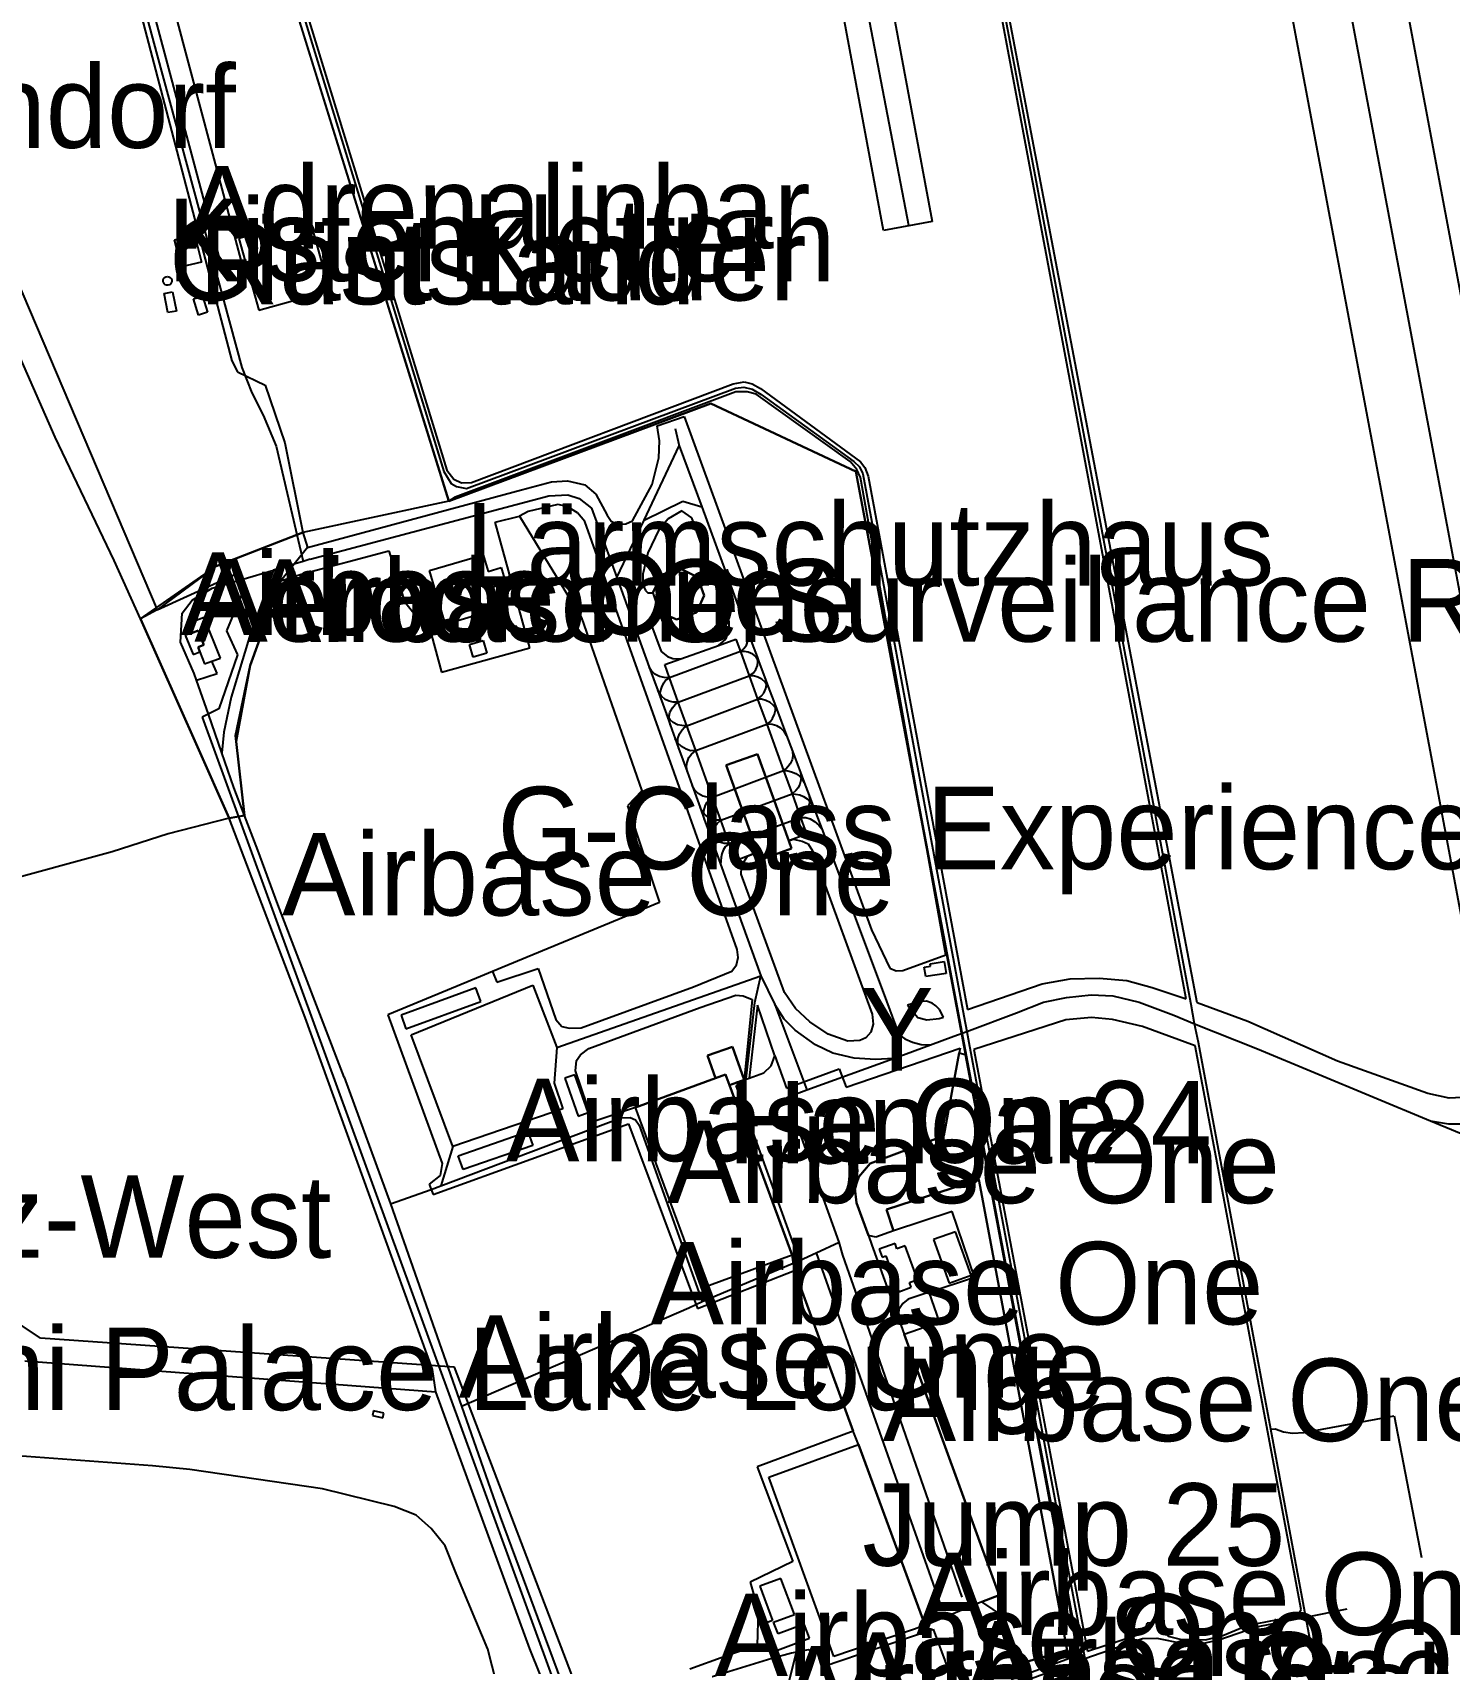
# Model space of a CAD drawing. Extents: x -3657 to 4700, y -7332 to 8131.
# Drawn here: x -630 to 116, y -1244 to -385 of the extents above; entities that cross this region are included whole.
import ezdxf

# ---------------------------------------------------------------- set-up
doc = ezdxf.new("R2010")
doc.units = 0
for name, color, linetype in [('OSM_AEROWAY_AERODROME', 2, 'CONTINUOUS'), ('OSM_AEROWAY_APRON', 2, 'CONTINUOUS'), ('OSM_AEROWAY_HANGAR', 2, 'CONTINUOUS'), ('OSM_AEROWAY_RUNWAY', 2, 'CONTINUOUS'), ('OSM_AEROWAY_TAXIWAY', 2, 'CONTINUOUS'), ('OSM_BUILDING_HANGAR', 9, 'CONTINUOUS'), ('OSM_BUILDING_SERVICE', 9, 'CONTINUOUS'), ('OSM_BUILDING_YES', 9, 'CONTINUOUS'), ('OSM_HIGHWAY_FOOTWAY', 8, 'CONTINUOUS'), ('OSM_HIGHWAY_PATH', 8, 'CONTINUOUS'), ('OSM_HIGHWAY_SERVICE', 8, 'CONTINUOUS'), ('OSM_HIGHWAY_TRACK', 8, 'CONTINUOUS'), ('OSM_LABELS', 8, 'CONTINUOUS'), ('OSM_LANDUSE_COMMERCIAL', 3, 'CONTINUOUS'), ('OSM_LANDUSE_FOREST', 3, 'CONTINUOUS'), ('OSM_LANDUSE_GRASS', 3, 'CONTINUOUS'), ('OSM_LANDUSE_MILITARY', 3, 'CONTINUOUS'), ('OSM_LEISURE_FITNESS_STATION', 3, 'CONTINUOUS'), ('OSM_LEISURE_PITCH', 3, 'CONTINUOUS')]:
    doc.layers.add(name, color=color, linetype=linetype)

msp = doc.modelspace()

# ---------------------------------------------------------------- linework, layer by layer
at = {"layer": 'OSM_AEROWAY_AERODROME'}
for p, q in [((-520.587341, -278.493921), (-410.445793, -632.149385)), ((-410.445793, -632.149385), (-272.476856, -580.777329)), ((-272.476856, -580.777329), (-196.184759, -616.48202)), ((-196.184759, -616.48202), (-145.732922, -883.016259)), ((-145.732922, -883.016259), (-78.382905, -1239.496074)), ((-78.382905, -1239.496074), (-49.30408, -1395.813902))]:
    msp.add_line(p, q, dxfattribs=at)
at = {"layer": 'OSM_AEROWAY_APRON'}
for p, q in [((-288.730357, -667.55385), (-298.446052, -670.923056)), ((-279.462145, -672.212917), (-288.730357, -667.55385)), ((-298.446052, -670.923056), (-303.019482, -680.385744)), ((-276.026384, -681.809039), (-279.462145, -672.212917)), ((-303.019482, -680.385744), (-299.818839, -689.992986)), ((-279.993057, -690.860306), (-276.026384, -681.809039)), ((-299.818839, -689.992986), (-295.541203, -692.050092)), ((-295.541203, -692.050092), (-293.205189, -693.173161)), ((-293.205189, -693.173161), (-290.649226, -694.407424)), ((-290.649226, -694.407424), (-279.993057, -690.860306)), ((-288.275289, -715.167517), (-268.540521, -708.151117)), ((-268.540521, -708.151117), (-259.348154, -704.79303)), ((-259.348154, -704.79303), (-256.966633, -711.342412)), ((-256.966633, -711.342412), (-252.324942, -724.118709)), ((-296.77747, -718.225378), (-288.275289, -715.167517)), ((-294.289767, -725.108344), (-296.77747, -718.225378)), ((-289.625323, -738.029194), (-294.289767, -725.108344)), ((-252.324942, -724.118709), (-247.872864, -736.37239)), ((-285.16566, -750.360711), (-289.625323, -738.029194)), ((-247.872864, -736.37239), (-243.102237, -749.493391)), ((-280.425372, -763.503952), (-285.16566, -750.360711)), ((-243.102237, -749.493391), (-234.19808, -774.011872)), ((-271.619812, -787.955716), (-280.425372, -763.503952)), ((-248.009384, -765.283071), (-264.414574, -771.22088)), ((-264.414574, -771.22088), (-247.865279, -816.899756)), ((-231.482842, -810.928588), (-248.009384, -765.283071)), ((-234.19808, -774.011872), (-229.730832, -786.321151)), ((-267.205656, -800.1538), (-271.619812, -787.955716)), ((-229.730832, -786.321151), (-225.256, -798.630429)), ((-262.799083, -812.318525), (-267.205656, -800.1538)), ((-225.256, -798.630429), (-222.055357, -807.437067)), ((-259.484674, -821.480986), (-262.799083, -812.318525)), ((-229.177166, -810.183582), (-231.482842, -810.928588)), ((-222.055357, -807.437067), (-229.177166, -810.183582)), ((-253.242662, -819.034698), (-259.484674, -821.480986)), ((-247.865279, -816.899756), (-253.242662, -819.034698)), ((-240.773808, -929.417902), (-238.741172, -924.125023)), ((-238.741172, -924.125023), (-232.635681, -941.215683)), ((-201.304271, -940.604111), (-141.296012, -920.055289)), ((-141.773833, -922.635011), (-149.836116, -966.245661)), ((-141.296012, -920.055289), (-141.773833, -922.635011)), ((-252.309773, -935.878327), (-244.634299, -933.076215)), ((-244.634299, -933.076215), (-240.773808, -929.417902)), ((-232.635681, -941.215683), (-204.967566, -931.041348)), ((-204.967566, -931.041348), (-201.304271, -940.604111)), ((-262.738408, -939.592238), (-254.971919, -936.856842)), ((-229.738416, -1029.137512), (-262.738408, -939.592238)), ((-254.971919, -936.856842), (-252.309773, -935.878327)), ((-149.836116, -966.245661), (-188.691311, -980.890033)), ((-188.691311, -980.890033), (-194.592022, -987.806358)), ((-194.592022, -987.806358), (-196.624658, -993.910959)), ((-196.624658, -993.910959), (-195.813121, -1001.639007)), ((-195.813121, -1001.639007), (-189.563525, -1018.840862)), ((-189.563525, -1018.840862), (-187.773592, -1023.766797)), ((-228.373213, -1037.199144), (-229.738416, -1029.137512)), ((-187.773592, -1023.766797), (-177.314619, -1052.532925)), ((-197.549962, -1121.740647), (-228.373213, -1037.199144)), ((-177.314619, -1052.532925), (-173.878858, -1061.995613)), ((-173.878858, -1061.995613), (-170.700969, -1070.735534)), ((-170.700969, -1070.735534), (-120.749707, -1208.161344)), ((-194.758881, -1128.712569), (-197.549962, -1121.740647)), ((-159.612487, -1224.106696), (-194.758881, -1128.712569)), ((-120.749707, -1208.161344), (-129.813138, -1211.586148)), ((-129.813138, -1211.586148), (-159.612487, -1224.106696))]:
    msp.add_line(p, q, dxfattribs=at)
at = {"layer": 'OSM_AEROWAY_HANGAR'}
for p, q in [((-264.414574, -771.22088), (-248.009384, -765.283071)), ((-247.865279, -816.899756), (-264.414574, -771.22088)), ((-248.009384, -765.283071), (-231.482842, -810.928588)), ((-230.019041, -814.964964), (-246.416647, -820.902773)), ((-231.482842, -810.928588), (-230.019041, -814.964964)), ((-246.416647, -820.902773), (-247.865279, -816.899756)), ((-270.072582, -935.878327), (-264.717952, -933.988013)), ((-264.717952, -933.988013), (-262.738408, -939.592238)), ((-312.120836, -951.456736), (-270.072582, -935.878327)), ((-262.738408, -939.592238), (-229.738416, -1029.137512)), ((-277.133715, -1046.572876), (-312.120836, -951.456736)), ((-229.738416, -1029.137512), (-277.133715, -1046.572876))]:
    msp.add_line(p, q, dxfattribs=at)
at = {"layer": 'OSM_AEROWAY_RUNWAY'}
for p, q in [((16.58972, -120.997427), (163.493152, -903.086943)), ((-235.062708, -138.177043), (-168.471137, -486.895452))]:
    msp.add_line(p, q, dxfattribs=at)
at = {"layer": 'OSM_AEROWAY_TAXIWAY'}
for p, q in [((-291.377334, -593.987286), (-289.117164, -602.960717)), ((-307.69151, -642.156928), (-289.117164, -602.960717)), ((-289.117164, -602.960717), (-277.315743, -635.073811)), ((-483.431065, -662.772468), (-357.741371, -629.302795)), ((-357.741371, -629.302795), (-347.881571, -628.846896)), ((-347.881571, -628.846896), (-341.77608, -630.681612)), ((-341.77608, -630.681612), (-335.374794, -635.896654)), ((-307.69151, -642.156928), (-287.190711, -632.238341)), ((-287.190711, -632.238341), (-277.315743, -635.073811)), ((-277.315743, -635.073811), (-252.977206, -701.345988)), ((-335.374794, -635.896654), (-321.995804, -672.324112)), ((-321.995804, -672.324112), (-307.69151, -642.156928)), ((-321.995804, -672.324112), (-304.923182, -719.504119)), ((-252.977206, -701.345988), (-248.168658, -714.144524)), ((-252.635905, -703.681081), (-252.977206, -701.345988)), ((-252.977206, -705.715948), (-252.635905, -703.681081)), ((-256.966633, -711.342412), (-294.289767, -725.108344)), ((-256.966633, -711.342412), (-255.070517, -709.774563)), ((-254.858152, -711.309053), (-256.966633, -711.342412)), ((-255.070517, -709.774563), (-253.69773, -707.950966)), ((-252.924115, -711.609279), (-254.858152, -711.309053)), ((-253.69773, -707.950966), (-252.977206, -705.715948)), ((-250.481918, -712.676751), (-252.924115, -711.609279)), ((-304.923182, -719.504119), (-300.463519, -731.846756)), ((-303.732421, -721.483389), (-304.923182, -719.504119)), ((-248.805752, -713.99997), (-250.481918, -712.676751)), ((-250.079942, -722.55086), (-248.76783, -720.716144)), ((-247.395042, -716.19051), (-248.805752, -713.99997)), ((-248.76783, -720.716144), (-247.903201, -718.625679)), ((-248.168658, -714.144524), (-247.395042, -716.19051)), ((-247.842526, -716.64641), (-248.168658, -714.144524)), ((-247.903201, -718.625679), (-247.842526, -716.64641)), ((-247.395042, -716.19051), (-243.489045, -726.587236)), ((-302.056256, -723.20691), (-303.732421, -721.483389)), ((-299.46237, -724.485652), (-302.056256, -723.20691)), ((-297.118771, -725.041627), (-299.46237, -724.485652)), ((-298.392961, -730.023159), (-297.285629, -727.732544)), ((-297.285629, -727.732544), (-296.155545, -726.309249)), ((-294.289767, -725.108344), (-297.118771, -725.041627)), ((-296.155545, -726.309249), (-294.289767, -725.108344)), ((-289.625323, -738.029194), (-252.324942, -724.118709)), ((-252.324942, -724.118709), (-250.079942, -722.55086)), ((-250.057188, -724.207665), (-252.324942, -724.118709)), ((-247.736343, -724.841476), (-250.057188, -724.207665)), ((-245.703708, -725.808872), (-247.736343, -724.841476)), ((-243.731748, -727.632468), (-245.703708, -725.808872)), ((-242.237609, -729.911964), (-243.731748, -727.632468)), ((-243.489045, -726.587236), (-242.237609, -729.911964)), ((-243.170497, -728.800015), (-243.489045, -726.587236)), ((-243.48146, -730.834882), (-243.170497, -728.800015)), ((-300.463519, -731.846756), (-299.067978, -735.682981)), ((-298.491559, -734.860139), (-300.463519, -731.846756)), ((-299.166576, -732.969825), (-298.392961, -730.023159)), ((-299.067978, -735.682981), (-299.166576, -732.969825)), ((-299.067978, -735.682981), (-295.928011, -744.378424)), ((-296.610612, -736.58366), (-298.491559, -734.860139)), ((-294.471794, -737.45098), (-296.610612, -736.58366)), ((-292.287469, -737.90688), (-294.471794, -737.45098)), ((-289.625323, -738.029194), (-292.287469, -737.90688)), ((-291.21806, -739.285697), (-289.625323, -738.029194)), ((-285.16566, -750.360711), (-247.872864, -736.37239)), ((-247.872864, -736.37239), (-246.007086, -734.904617)), ((-245.908488, -736.483585), (-247.872864, -736.37239)), ((-246.007086, -734.904617), (-244.581207, -733.281171)), ((-243.564889, -737.095157), (-245.908488, -736.483585)), ((-244.581207, -733.281171), (-243.48146, -730.834882)), ((-241.327473, -738.11815), (-243.564889, -737.095157)), ((-242.237609, -729.911964), (-238.452962, -739.975105)), ((-239.704399, -739.485848), (-241.327473, -738.11815)), ((-295.928011, -744.378424), (-293.940882, -749.860334)), ((-293.918128, -747.213895), (-295.928011, -744.378424)), ((-294.486963, -745.434776), (-294.031895, -743.399909)), ((-294.320105, -747.680914), (-294.486963, -745.434776)), ((-294.031895, -743.399909), (-292.757706, -740.96474)), ((-292.757706, -740.96474), (-291.21806, -739.285697)), ((-241.342642, -748.336964), (-239.954686, -746.613442)), ((-239.954686, -746.613442), (-238.991459, -744.367305)), ((-237.755192, -741.84318), (-239.704399, -739.485848)), ((-238.991459, -744.367305), (-238.392287, -742.176765)), ((-238.452962, -739.975105), (-237.755192, -741.84318)), ((-238.392287, -742.176765), (-238.452962, -739.975105)), ((-237.755192, -741.84318), (-232.620512, -755.509037)), ((-293.940882, -749.860334), (-294.320105, -747.680914)), ((-293.940882, -749.860334), (-291.28632, -757.199199)), ((-292.393652, -748.692788), (-293.918128, -747.213895)), ((-290.103144, -749.860334), (-292.393652, -748.692788)), ((-287.865728, -750.316233), (-290.103144, -749.860334)), ((-289.799766, -757.18808), (-289.086827, -754.641716)), ((-289.086827, -754.641716), (-287.607857, -752.462296)), ((-285.16566, -750.360711), (-287.865728, -750.316233)), ((-287.607857, -752.462296), (-286.341252, -751.183554)), ((-286.341252, -751.183554), (-285.16566, -750.360711)), ((-280.425372, -763.503952), (-243.102237, -749.493391)), ((-243.102237, -749.493391), (-241.342642, -748.336964)), ((-241.835632, -749.50451), (-243.102237, -749.493391)), ((-240.159466, -749.815856), (-241.835632, -749.50451)), ((-237.823452, -750.471906), (-240.159466, -749.815856)), ((-235.631543, -751.594975), (-237.823452, -750.471906)), ((-233.970546, -753.418572), (-235.631543, -751.594975)), ((-232.620512, -755.509037), (-233.970546, -753.418572)), ((-291.28632, -757.199199), (-289.511556, -762.125135)), ((-289.996962, -759.423098), (-291.28632, -757.199199)), ((-288.017418, -761.35789), (-289.996962, -759.423098)), ((-289.80735, -760.03467), (-289.799766, -757.18808)), ((-289.511556, -762.125135), (-289.80735, -760.03467)), ((-289.511556, -762.125135), (-285.021555, -774.523369)), ((-285.575221, -762.781185), (-288.017418, -761.35789)), ((-283.133024, -763.54843), (-285.575221, -762.781185)), ((-280.425372, -763.503952), (-283.133024, -763.54843)), ((-282.738632, -765.327549), (-280.425372, -763.503952)), ((-232.620512, -755.509037), (-229.480545, -763.848656)), ((-229.480545, -763.848656), (-225.278753, -775.023746)), ((-229.480545, -763.848656), (-229.374362, -766.495095)), ((-285.332518, -771.888049), (-285.013971, -769.753107)), ((-285.021555, -774.523369), (-285.332518, -771.888049)), ((-285.013971, -769.753107), (-284.050744, -767.162265)), ((-284.050744, -767.162265), (-282.738632, -765.327549)), ((-231.968248, -772.043722), (-232.99215, -773.211269)), ((-230.800241, -770.509232), (-231.968248, -772.043722)), ((-229.685325, -768.37429), (-230.800241, -770.509232)), ((-229.374362, -766.495095), (-229.685325, -768.37429)), ((-285.021555, -774.523369), (-282.351825, -781.906712)), ((-271.619812, -787.955716), (-234.19808, -774.011872)), ((-232.99215, -773.211269), (-234.19808, -774.011872)), ((-234.19808, -774.011872), (-231.968248, -774.123067)), ((-231.968248, -774.123067), (-229.950781, -774.578966)), ((-229.950781, -774.578966), (-227.751288, -775.501884)), ((-227.751288, -775.501884), (-225.915848, -776.825104)), ((-225.718652, -781.139467), (-226.477098, -783.029781)), ((-225.915848, -776.825104), (-224.444462, -778.548625)), ((-225.10431, -779.004525), (-225.718652, -781.139467)), ((-225.278753, -775.023746), (-223.28404, -780.327744)), ((-225.278753, -775.023746), (-224.89953, -777.025255)), ((-224.89953, -777.025255), (-225.10431, -779.004525)), ((-224.444462, -778.548625), (-223.28404, -780.327744)), ((-223.28404, -780.327744), (-220.765999, -787.032798)), ((-282.351825, -781.906712), (-278.150033, -793.515462)), ((-280.9487, -784.397478), (-282.351825, -781.906712)), ((-279.166351, -786.132119), (-280.9487, -784.397478)), ((-276.777246, -787.399741), (-279.166351, -786.132119)), ((-274.236451, -787.911238), (-276.777246, -787.399741)), ((-274.395725, -790.557677), (-273.182211, -789.17886)), ((-271.619812, -787.955716), (-274.236451, -787.911238)), ((-273.182211, -789.17886), (-271.619812, -787.955716)), ((-267.205656, -800.1538), (-229.730832, -786.321151)), ((-227.804379, -784.553151), (-229.730832, -786.321151)), ((-229.730832, -786.321151), (-227.902977, -786.33227)), ((-227.902977, -786.33227), (-225.566963, -786.843767)), ((-226.477098, -783.029781), (-227.804379, -784.553151)), ((-225.566963, -786.843767), (-223.678432, -787.65549)), ((-223.678432, -787.65549), (-221.797485, -788.878634)), ((-221.797485, -788.878634), (-220.174411, -790.657753)), ((-220.765999, -787.032798), (-218.612012, -792.759337)), ((-220.765999, -787.032798), (-220.477789, -789.134382)), ((-220.477789, -789.134382), (-220.629478, -791.213727)), ((-278.150033, -793.515462), (-275.958124, -799.575586)), ((-276.777246, -795.950631), (-278.150033, -793.515462)), ((-275.047989, -797.829826), (-276.777246, -795.950631)), ((-276.284256, -797.51848), (-276.178073, -795.227864)), ((-275.958124, -799.575586), (-276.284256, -797.51848)), ((-276.178073, -795.227864), (-275.366536, -792.225601)), ((-275.366536, -792.225601), (-274.395725, -790.557677)), ((-272.507194, -799.353196), (-275.047989, -797.829826)), ((-223.375053, -796.806832), (-225.256, -798.630429)), ((-222.108448, -795.127789), (-223.375053, -796.806832)), ((-221.190728, -793.34867), (-222.108448, -795.127789)), ((-220.629478, -791.213727), (-221.190728, -793.34867)), ((-220.174411, -790.657753), (-218.612012, -792.759337)), ((-218.612012, -792.759337), (-214.114426, -804.735031)), ((-275.958124, -799.575586), (-273.735877, -805.724665)), ((-273.735877, -805.724665), (-271.85493, -810.928588)), ((-272.317582, -808.148715), (-273.735877, -805.724665)), ((-269.860217, -800.064844), (-272.507194, -799.353196)), ((-271.945944, -809.116111), (-271.536383, -806.369596)), ((-271.536383, -806.369596), (-270.466974, -803.578603)), ((-270.466974, -803.578603), (-269.215538, -801.944038)), ((-267.205656, -800.1538), (-269.860217, -800.064844)), ((-269.215538, -801.944038), (-267.205656, -800.1538)), ((-262.799083, -812.318525), (-225.256, -798.630429)), ((-225.256, -798.630429), (-222.411827, -798.697146)), ((-222.411827, -798.697146), (-220.181995, -799.453272)), ((-220.181995, -799.453272), (-217.936994, -800.732013)), ((-217.936994, -800.732013), (-215.646487, -802.76688)), ((-215.646487, -802.76688), (-214.114426, -804.735031)), ((-214.114426, -804.735031), (-181.819789, -890.644231)), ((-270.118089, -810.294777), (-272.317582, -808.148715)), ((-271.85493, -810.928588), (-271.945944, -809.116111)), ((-271.85493, -810.928588), (-267.364929, -823.326822)), ((-267.926179, -811.718072), (-270.118089, -810.294777)), ((-265.537074, -812.329644), (-267.926179, -811.718072)), ((-264.892395, -814.097643), (-266.045233, -815.887882)), ((-262.799083, -812.318525), (-265.537074, -812.329644)), ((-262.799083, -812.318525), (-264.892395, -814.097643)), ((-267.319422, -821.681137), (-267.364929, -823.326822)), ((-267.364929, -823.326822), (-246.105684, -882.10446)), ((-267.114642, -819.546195), (-267.319422, -821.681137)), ((-266.758172, -817.767076), (-267.114642, -819.546195)), ((-266.045233, -815.887882), (-266.758172, -817.767076)), ((-353.607839, -919.799541), (-246.105684, -882.10446)), ((-246.105684, -882.10446), (-238.741172, -897.082417)), ((-430.317082, -913.105606), (-366.213214, -886.885842)), ((-366.213214, -886.885842), (-353.607839, -919.799541)), ((-181.819789, -890.644231), (-173.446544, -912.916575)), ((-85.186167, -893.379626), (-72.292583, -892.023048)), ((-72.292583, -892.023048), (-60.786955, -892.612381)), ((-60.786955, -892.612381), (-46.914975, -895.881512)), ((-238.741172, -897.082417), (-222.025019, -942.049645)), ((-233.811272, -904.799345), (-238.741172, -897.082417)), ((-111.489079, -901.574692), (-97.313721, -895.848153)), ((-97.313721, -895.848153), (-85.186167, -893.379626)), ((-46.914975, -895.881512), (-28.704683, -902.797836)), ((-228.115342, -910.692676), (-233.811272, -904.799345)), ((-137.723731, -911.304248), (-111.489079, -901.574692)), ((-28.704683, -902.797836), (-17.813397, -907.278992)), ((-17.813397, -907.278992), (15.406544, -920.455591)), ((-408.360066, -971.905483), (-430.317082, -913.105606)), ((-217.43642, -918.320648), (-228.115342, -910.692676)), ((-208.281975, -922.801804), (-217.43642, -918.320648)), ((-173.446544, -912.916575), (-170.283824, -915.273907)), ((-170.283824, -915.273907), (-166.31715, -917.008548)), ((-169.601222, -923.135388), (-156.920003, -918.431843)), ((-166.31715, -917.008548), (-161.736136, -918.220573)), ((-161.736136, -918.220573), (-156.920003, -918.431843)), ((-156.920003, -918.431843), (-144.580084, -913.850612)), ((-144.580084, -913.850612), (-137.723731, -911.304248)), ((-353.607839, -919.799541), (-354.950289, -938.591483)), ((-222.025019, -942.049645), (-176.343808, -925.659513)), ((-197.034219, -925.448243), (-208.281975, -922.801804)), ((-185.733372, -926.059815), (-197.034219, -925.448243)), ((-176.343808, -925.659513), (-185.733372, -926.059815)), ((-176.343808, -925.659513), (-169.601222, -923.135388)), ((15.406544, -920.455591), (106.382158, -958.317463)), ((-354.950289, -938.591483), (-350.452703, -952.068308)), ((-232.271626, -945.919229), (-222.025019, -942.049645)), ((-350.452703, -952.068308), (-408.360066, -971.905483)), ((-204.982734, -1022.210068), (-232.271626, -945.919229)), ((106.382158, -958.317463), (115.839981, -959.92979)), ((106.382158, -958.317463), (150.364449, -976.520073)), ((115.839981, -959.92979), (125.138531, -960.040985)), ((-202.93493, -1029.126393), (-204.982734, -1022.210068)), ((-192.87035, -1057.981476), (-202.93493, -1029.126393)), ((-140.112836, -1209.206576), (-192.87035, -1057.981476))]:
    msp.add_line(p, q, dxfattribs=at)
at = {"layer": 'OSM_BUILDING_HANGAR'}
for p, q in [((-420.631725, -668.721396), (-392.455451, -660.348418)), ((-392.455451, -660.348418), (-389.823642, -669.188415)), ((-417.999916, -677.561393), (-420.631725, -668.721396)), ((-389.823642, -669.188415), (-382.906614, -667.131309)), ((-382.906614, -667.131309), (-380.441664, -675.42645)), ((-425.425104, -679.763052), (-417.999916, -677.561393)), ((-380.441664, -675.42645), (-387.358693, -677.483556)), ((-387.358693, -677.483556), (-384.021529, -688.714244)), ((-422.95257, -688.058194), (-425.425104, -679.763052)), ((-415.534966, -685.856534), (-422.95257, -688.058194)), ((-412.197803, -697.087222), (-415.534966, -685.856534)), ((-384.021529, -688.714244), (-412.197803, -697.087222))]:
    msp.add_line(p, q, dxfattribs=at)
at = {"layer": 'OSM_BUILDING_SERVICE'}
for p, q in [((-539.290623, -693.351073), (-548.300963, -696.831474)), ((-530.674674, -714.744976), (-539.290623, -693.351073)), ((-546.37451, -701.790767), (-549.218683, -702.724805)), ((-549.218683, -702.724805), (-545.092736, -712.821304)), ((-548.300963, -696.831474), (-546.37451, -701.790767)), ((-542.483681, -700.278516), (-546.37451, -701.790767)), ((-546.37451, -701.790767), (-542.483681, -700.278516)), ((-539.54091, -707.850891), (-542.483681, -700.278516)), ((-542.483681, -700.278516), (-539.54091, -707.850891)), ((-545.092736, -712.821304), (-541.573545, -711.420248)), ((-542.514019, -708.996199), (-539.54091, -707.850891)), ((-539.54091, -707.850891), (-542.514019, -708.996199)), ((-541.573545, -711.420248), (-542.514019, -708.996199)), ((-542.514019, -708.996199), (-541.573545, -711.420248)), ((-541.573545, -711.420248), (-539.063089, -717.869554)), ((-539.063089, -717.869554), (-535.202598, -716.42402)), ((-535.202598, -716.42402), (-530.674674, -714.744976)), ((-156.988263, -875.721872), (-149.63892, -874.543205)), ((-149.63892, -874.543205), (-148.645355, -880.747882)), ((-160.143399, -877.534349), (-156.783482, -877.000613)), ((-159.362199, -882.449165), (-160.143399, -877.534349)), ((-148.645355, -880.747882), (-159.362199, -882.449165)), ((-156.783482, -877.000613), (-156.988263, -875.721872)), ((-143.669949, -1016.761517), (-155.289344, -1020.942446)), ((-155.289344, -1020.942446), (-147.060203, -1043.804123)), ((-135.440808, -1039.623194), (-143.669949, -1016.761517)), ((-175.486764, -1023.021791), (-183.791749, -1026.024054)), ((-183.791749, -1026.024054), (-182.282442, -1030.204983)), ((-182.282442, -1030.204983), (-180.355988, -1029.515575)), ((-180.355988, -1029.515575), (-173.552727, -1048.374234)), ((-174.508369, -1025.734947), (-175.486764, -1023.021791)), ((-170.170057, -1024.167099), (-174.508369, -1025.734947)), ((-163.730849, -1042.002765), (-170.170057, -1024.167099)), ((-173.552727, -1048.374234), (-166.999752, -1046.005782)), ((-167.902303, -1043.503897), (-163.730849, -1042.002765)), ((-166.999752, -1046.005782), (-167.902303, -1043.503897)), ((-147.060203, -1043.804123), (-135.440808, -1039.623194))]:
    msp.add_line(p, q, dxfattribs=at)
at = {"layer": 'OSM_BUILDING_YES'}
for p, q in [((-554.929782, -494.534544), (-544.357043, -491.687954)), ((-551.266487, -508.778614), (-554.929782, -494.534544)), ((-544.357043, -491.687954), (-540.693748, -506.332325)), ((-540.693748, -506.332325), (-551.266487, -508.778614)), ((-544.994138, -525.691362), (-540.132498, -524.179111)), ((-542.331992, -534.231132), (-544.994138, -525.691362)), ((-540.132498, -524.179111), (-537.470352, -532.718881)), ((-537.470352, -532.718881), (-542.331992, -534.231132)), ((-399.607598, -707.628501), (-392.417528, -705.482439)), ((-397.6053, -714.366914), (-399.607598, -707.628501)), ((-390.407646, -712.231971), (-397.6053, -714.366914)), ((-392.417528, -705.482439), (-390.407646, -712.231971)), ((-396.224928, -888.453691), (-435.626205, -902.70888)), ((-393.631042, -895.648003), (-396.224928, -888.453691)), ((-433.024734, -909.892073), (-393.631042, -895.648003)), ((-435.626205, -902.70888), (-433.024734, -909.892073)), ((-274.244036, -924.069426), (-261.115333, -919.443717)), ((-270.072582, -935.878327), (-274.244036, -924.069426)), ((-261.115333, -919.443717), (-254.971919, -936.856842)), ((-344.059003, -934.177045), (-349.337788, -936.011761)), ((-337.164727, -954.047578), (-344.059003, -934.177045)), ((-264.717952, -933.988013), (-270.072582, -935.878327)), ((-262.738408, -939.592238), (-264.717952, -933.988013)), ((-349.337788, -936.011761), (-342.443512, -955.882294)), ((-254.971919, -936.856842), (-262.738408, -939.592238)), ((-342.443512, -955.882294), (-337.164727, -954.047578)), ((-405.515893, -976.731343), (-368.867776, -963.977285)), ((-368.867776, -963.977285), (-366.311812, -971.31615)), ((-402.967514, -984.070208), (-405.515893, -976.731343)), ((-366.311812, -971.31615), (-402.967514, -984.070208)), ((-450.112526, -1111.010336), (-450.688945, -1113.601178)), ((-450.688945, -1113.601178), (-445.212964, -1114.813203)), ((-444.636545, -1112.222361), (-450.112526, -1111.010336)), ((-445.212964, -1114.813203), (-444.636545, -1112.222361)), ((-242.047997, -1145.925543), (-194.758881, -1128.712569)), ((-194.758881, -1128.712569), (-159.612487, -1224.106696)), ((-207.705556, -1240.341156), (-242.047997, -1145.925543)), ((-235.570867, -1199.299108), (-246.704856, -1203.446679)), ((-228.502149, -1218.246724), (-235.570867, -1199.299108)), ((-246.704856, -1203.446679), (-239.96227, -1221.493616)), ((-239.454111, -1222.327578), (-228.502149, -1218.246724)), ((-239.96227, -1221.493616), (-244.164062, -1223.061464)), ((-244.164062, -1223.061464), (-238.763925, -1237.539044)), ((-237.140851, -1228.532254), (-239.454111, -1222.327578)), ((-223.375053, -1223.383929), (-237.140851, -1228.532254)), ((-220.621894, -1230.767272), (-223.375053, -1223.383929)), ((-159.612487, -1224.106696), (-207.705556, -1240.341156)), ((-238.763925, -1237.539044), (-220.621894, -1230.767272))]:
    msp.add_line(p, q, dxfattribs=at)
at = {"layer": 'OSM_HIGHWAY_FOOTWAY'}
for p, q in [((-249.275989, -896.070543), (-246.105684, -882.10446)), ((-254.084537, -937.746402), (-249.275989, -896.070543)), ((-259.241971, -939.792388), (-254.084537, -937.746402)), ((-225.794496, -1031.850668), (-259.241971, -939.792388)), ((-408.360066, -971.905483), (-414.738598, -992.632218)), ((-231.255309, -1253.40656), (-227.36448, -1238.139496))]:
    msp.add_line(p, q, dxfattribs=at)
at = {"layer": 'OSM_HIGHWAY_PATH'}
for p, q in [((-566.579515, -1140.065571), (-642.378621, -1134.427988)), ((-546.859915, -1142.033721), (-566.579515, -1140.065571)), ((-476.976688, -1152.185818), (-546.859915, -1142.033721)), ((-439.221239, -1161.481714), (-476.976688, -1152.185818)), ((-427.670105, -1165.985108), (-439.221239, -1161.481714)), ((-419.77468, -1173.034867), (-427.670105, -1165.985108)), ((-412.455675, -1182.052775), (-419.77468, -1173.034867)), ((-406.532211, -1196.708266), (-412.455675, -1182.052775)), ((-389.907072, -1236.449333), (-406.532211, -1196.708266)), ((-374.692642, -1297.039449), (-389.907072, -1236.449333))]:
    msp.add_line(p, q, dxfattribs=at)
at = {"layer": 'OSM_HIGHWAY_SERVICE'}
for p, q in [((-19.648837, -897.138015), (-145.391622, -228.567399)), ((-590.227865, -301.666943), (-563.985629, -397.483612)), ((-506.449905, -312.953228), (-413.077601, -616.493139)), ((-563.985629, -397.483612), (-519.533101, -561.874191)), ((-617.804967, -598.401725), (-677.646367, -462.365851)), ((-519.533101, -561.874191), (-514.246731, -575.095268)), ((-514.246731, -575.095268), (-508.179162, -586.89305)), ((-401.078983, -625.444331), (-259.54535, -572.64898)), ((-259.54535, -572.64898), (-255.214622, -572.148602)), ((-255.214622, -572.148602), (-250.73979, -573.160476)), ((-250.73979, -573.160476), (-246.060177, -576.007066)), ((-246.060177, -576.007066), (-197.238999, -611.21138)), ((-508.179162, -586.89305), (-501.428991, -603.272062)), ((-586.610077, -663.317323), (-617.804967, -598.401725)), ((-501.428991, -603.272062), (-487.117113, -663.984492)), ((-413.077601, -616.493139), (-409.209526, -622.809011)), ((-197.238999, -611.21138), (-194.190046, -614.05797)), ((-194.190046, -614.05797), (-192.415282, -617.816359)), ((-192.415282, -617.816359), (-139.28613, -903.075824)), ((-409.209526, -622.809011), (-406.365353, -624.432457)), ((-406.365353, -624.432457), (-401.078983, -625.444331)), ((-572.867033, -694.118318), (-586.610077, -663.317323)), ((-519.434503, -673.347105), (-502.756272, -668.565723)), ((-502.756272, -668.565723), (-514.959671, -701.835245)), ((-487.117113, -663.984492), (-502.756272, -668.565723)), ((-483.431065, -662.772468), (-487.117113, -663.984492)), ((-545.585726, -684.266447), (-535.119169, -677.928336)), ((-535.119169, -677.928336), (-519.434503, -673.347105)), ((-550.887264, -691.149413), (-545.585726, -684.266447)), ((-542.779475, -761.558041), (-572.867033, -694.118318)), ((-551.683632, -706.438715), (-550.887264, -691.149413)), ((-514.959671, -701.835245), (-525.031835, -735.304918)), ((-544.592161, -722.873326), (-551.683632, -706.438715)), ((-532.510114, -722.839967), (-535.202598, -716.42402)), ((-543.325556, -726.464922), (-544.592161, -722.873326)), ((-543.325556, -726.464922), (-532.510114, -722.839967)), ((-537.030453, -744.25611), (-543.325556, -726.464922)), ((-525.031835, -735.304918), (-528.998509, -753.718798)), ((-529.976904, -764.727096), (-537.030453, -744.25611)), ((-528.998509, -753.718798), (-529.976904, -764.727096)), ((-526.078491, -798.986253), (-542.779475, -761.558041)), ((-523.69697, -782.940825), (-529.976904, -764.727096)), ((-518.061715, -797.696392), (-523.69697, -782.940825)), ((-511.106764, -815.910121), (-518.061715, -797.696392)), ((-486.146302, -904.065459), (-526.078491, -798.986253)), ((-500.534025, -844.464978), (-511.106764, -815.910121)), ((-465.508982, -935.444667), (-500.534025, -844.464978)), ((-17.813397, -907.278992), (-19.648837, -897.138015)), ((-419.069325, -1089.22725), (-486.146302, -904.065459)), ((-139.28613, -903.075824), (-137.723731, -911.304248)), ((-15.780761, -917.208699), (-17.813397, -907.278992)), ((-137.723731, -911.304248), (-136.290268, -918.998937)), ((22.300819, -1120.79549), (-15.780761, -917.208699)), ((-136.290268, -918.998937), (-75.546317, -1241.475344)), ((-465.508982, -935.444667), (-441.140108, -1002.028189)), ((-414.738598, -992.632218), (-319.864571, -956.782973)), ((-319.864571, -956.782973), (-315.025684, -956.571703)), ((-315.025684, -956.571703), (-312.173927, -957.894922)), ((-312.173927, -957.894922), (-310.247474, -960.641437)), ((-310.247474, -960.641437), (-277.027533, -1053.489201)), ((-441.140108, -1002.028189), (-419.736758, -994.522531)), ((-419.736758, -994.522531), (-414.738598, -992.632218)), ((-441.140108, -1002.028189), (-403.748714, -1108.541809)), ((-225.794496, -1031.850668), (-217.072366, -1027.803173)), ((-217.072366, -1027.803173), (-204.982734, -1022.210068)), ((-217.072366, -1027.803173), (-151.368177, -1213.687732)), ((-277.027533, -1053.489201), (-225.794496, -1031.850668)), ((-284.027991, -1056.80281), (-277.027533, -1053.489201)), ((-403.748714, -1108.541809), (-284.027991, -1056.80281)), ((-633.762673, -1084.657139), (-417.377991, -1101.136227)), ((-417.377991, -1101.136227), (-419.069325, -1089.22725)), ((-367.760444, -1236.282541), (-417.377991, -1101.136227)), ((-403.748714, -1108.541809), (-383.361681, -1166.874668)), ((39.96503, -1122.396697), (87.261731, -1113.656776)), ((87.261731, -1113.656776), (101.702545, -1188.324169)), ((22.300819, -1120.79549), (24.606496, -1120.473025)), ((40.806905, -1219.758975), (22.300819, -1120.79549)), ((24.606496, -1120.473025), (29.020652, -1122.096471)), ((29.020652, -1122.096471), (33.76094, -1122.808118)), ((33.76094, -1122.808118), (39.96503, -1122.396697)), ((-383.361681, -1166.874668), (-344.165185, -1272.609923)), ((-151.368177, -1213.687732), (-159.612487, -1224.106696)), ((40.806905, -1219.758975), (62.475711, -1215.322297)), ((-213.393902, -1245.645154), (-155.48654, -1226.019249)), ((-155.48654, -1226.019249), (-146.415524, -1250.003995)), ((-4.957735, -1231.645712), (14.739111, -1224.773866)), ((14.739111, -1224.773866), (40.806905, -1219.758975)), ((66.867114, -1357.607325), (40.806905, -1219.758975)), ((-75.546317, -1241.475344), (-45.231225, -1230.989662)), ((-45.231225, -1230.989662), (-37.586088, -1230.733914)), ((-37.586088, -1230.733914), (-23.736861, -1233.480429)), ((-23.736861, -1233.480429), (-13.786048, -1233.602743)), ((-13.786048, -1233.602743), (-4.957735, -1231.645712)), ((-323.391345, -1346.454474), (-367.760444, -1236.282541)), ((-240.364247, -1241.530941), (-272.378258, -1251.238258)), ((-229.988704, -1238.684351), (-240.364247, -1241.530941)), ((-227.36448, -1238.139496), (-229.988704, -1238.684351)), ((-221.24382, -1236.849635), (-227.36448, -1238.139496)), ((-216.02571, -1238.628754), (-221.24382, -1236.849635)), ((-213.393902, -1245.645154), (-216.02571, -1238.628754)), ((-140.575489, -1265.437851), (-81.075389, -1243.487972)), ((-75.546317, -1241.475344), (-45.026444, -1398.515939))]:
    msp.add_line(p, q, dxfattribs=at)
at = {"layer": 'OSM_HIGHWAY_TRACK'}
for p, q in [((-526.078491, -798.986253), (-558.297283, -807.348111)), ((-558.297283, -807.348111), (-587.687071, -816.8108)), ((-587.687071, -816.8108), (-652.177746, -834.412956))]:
    msp.add_line(p, q, dxfattribs=at)
at = {"layer": 'OSM_LANDUSE_COMMERCIAL'}
for p, q in [((-410.445793, -632.149385), (-601.081229, -18.609138)), ((-756.94191, -236.551194), (-564.091811, -689.425892)), ((-272.476856, -580.777329), (-410.445793, -632.149385)), ((-196.184759, -616.48202), (-272.476856, -580.777329)), ((-49.30408, -1395.813902), (-196.184759, -616.48202)), ((-564.091811, -689.425892), (-520.557003, -669.488641)), ((-520.557003, -669.488641), (-518.114806, -677.62811)), ((-518.114806, -677.62811), (-527.474032, -700.41195)), ((-527.474032, -700.41195), (-521.778101, -713.021455)), ((-521.778101, -713.021455), (-531.539303, -741.509595)), ((-531.539303, -741.509595), (-540.291771, -745.835078)), ((-540.291771, -745.835078), (-292.143365, -1426.592658))]:
    msp.add_line(p, q, dxfattribs=at)
at = {"layer": 'OSM_LANDUSE_FOREST'}
for p, q in [((-594.17937, -293.672028), (-524.690534, -558.249237)), ((-524.690534, -558.249237), (-521.778101, -564.053612)), ((-521.778101, -564.053612), (-507.124922, -571.170087)), ((-507.124922, -571.170087), (-496.825223, -601.492944)), ((-496.825223, -601.492944), (-487.306724, -648.617354)), ((-386.107256, -643.257758), (-373.213672, -639.999747)), ((-367.836289, -709.363142), (-386.107256, -643.257758)), ((-373.213672, -639.999747), (-340.676333, -693.595701)), ((-487.306724, -648.617354), (-532.889337, -666.386303)), ((-488.163769, -670.522754), (-442.050243, -658.380268)), ((-442.050243, -658.380268), (-433.859025, -684.944736)), ((-532.889337, -666.386303), (-564.091811, -689.425892)), ((-515.035515, -718.647918), (-498.986795, -674.147709)), ((-498.986795, -674.147709), (-488.163769, -670.522754)), ((-433.859025, -684.944736), (-419.524393, -702.646968)), ((-564.091811, -689.425892), (-572.867033, -694.118318)), ((-572.867033, -694.118318), (-542.779475, -761.558041)), ((-340.676333, -693.595701), (-308.806426, -784.697705)), ((-419.524393, -702.646968), (-414.351791, -722.12832)), ((-414.351791, -722.12832), (-367.836289, -709.363142)), ((-522.726159, -755.597992), (-515.035515, -718.647918)), ((-542.779475, -761.558041), (-526.078491, -798.986253)), ((-522.384858, -758.71145), (-522.726159, -755.597992)), ((-518.061715, -797.696392), (-522.384858, -758.71145)), ((-308.806426, -784.697705), (-316.474317, -792.625903)), ((-526.078491, -798.986253), (-518.061715, -797.696392)), ((-316.474317, -792.625903), (-299.46237, -843.430865)), ((-299.46237, -843.430865), (-387.517966, -879.858323)), ((-395.967056, -883.349844), (-442.596325, -902.631044)), ((-387.517966, -879.858323), (-395.967056, -883.349844)), ((-442.596325, -902.631044), (-413.934645, -980.934511)), ((-418.690102, -997.246807), (-315.837222, -959.91867)), ((-315.837222, -959.91867), (-279.484898, -1057.180872)), ((-415.079899, -987.09471), (-420.806167, -991.753778)), ((-413.934645, -980.934511), (-415.079899, -987.09471)), ((-420.806167, -991.753778), (-419.736758, -994.522531)), ((-419.736758, -994.522531), (-418.690102, -997.246807)), ((-179.946428, -1005.108288), (-131.33003, -989.229653)), ((-131.33003, -989.229653), (-84.943464, -1237.060905)), ((-176.283133, -1016.294498), (-179.946428, -1005.108288)), ((-145.482635, -1006.142401), (-176.283133, -1016.294498)), ((-133.749473, -1040.612828), (-145.482635, -1006.142401)), ((-279.484898, -1057.180872), (-228.373213, -1037.199144)), ((-228.373213, -1037.199144), (-197.549962, -1121.740647)), ((-157.52676, -1048.529907), (-133.749473, -1040.612828)), ((-152.134208, -1064.208392), (-157.52676, -1048.529907)), ((-625.480442, -1072.848238), (-638.24509, -1064.197272)), ((-170.700969, -1070.735534), (-152.134208, -1064.208392)), ((-407.442346, -1088.059704), (-625.480442, -1072.848238)), ((-120.749707, -1208.161344), (-170.700969, -1070.735534)), ((-339.424897, -1266.53868), (-407.442346, -1088.059704)), ((-197.549962, -1121.740647), (-248.13832, -1140.499231)), ((-248.13832, -1140.499231), (-229.359193, -1190.403514)), ((-229.359193, -1190.403514), (-251.771277, -1201.256139)), ((-251.771277, -1201.256139), (-247.546732, -1215.989467)), ((-129.813138, -1211.586148), (-120.749707, -1208.161344)), ((-247.546732, -1215.989467), (-248.092813, -1234.614617)), ((-117.897949, -1219.758975), (-129.813138, -1211.586148)), ((-108.864856, -1243.921632), (-117.897949, -1219.758975)), ((-248.092813, -1234.614617), (-265.180604, -1240.47459)), ((-265.180604, -1240.47459), (-283.527416, -1247.023971)), ((-84.943464, -1237.060905), (-108.864856, -1243.921632))]:
    msp.add_line(p, q, dxfattribs=at)
at = {"layer": 'OSM_LANDUSE_GRASS'}
for p, q in [((-181.577087, -489.742042), (-321.20702, 258.299588)), ((323.54804, -1597.832845), (43.62074, -103.006087)), ((-16.387518, -111.957279), (138.623703, -936.734528)), ((-22.288229, -894.213588), (-165.300833, -132.506102)), ((-218.892637, -147.517417), (-155.941607, -484.860585)), ((-16.387518, -896.248455), (-142.721891, -234.627522)), ((-504.62205, -312.341656), (-411.515202, -615.781492)), ((-155.941607, -484.860585), (-181.577087, -489.742042)), ((-259.287478, -574.583771), (-407.17689, -630.125637)), ((-398.492682, -622.297514), (-260.705772, -570.313886)), ((-260.705772, -570.313886), (-254.873321, -569.402088)), ((-253.386767, -574.583771), (-259.287478, -574.583771)), ((-254.873321, -569.402088), (-250.800466, -570.413962)), ((-248.707154, -575.806916), (-253.386767, -574.583771)), ((-250.800466, -570.413962), (-246.325633, -572.86025)), ((-246.325633, -572.86025), (-193.780485, -611.411531)), ((-199.066855, -611.21138), (-248.707154, -575.806916)), ((-300.782066, -592.486155), (-286.546032, -587.604697)), ((-286.546032, -587.604697), (-187.879774, -857.79725)), ((-299.560968, -600.425472), (-300.782066, -592.486155)), ((-299.970529, -609.376664), (-299.560968, -600.425472)), ((-303.429043, -623.409464), (-299.970529, -609.376664)), ((-411.515202, -615.781492), (-407.851907, -620.662949)), ((-195.60834, -615.481265), (-199.066855, -611.21138)), ((-193.780485, -619.751151), (-195.60834, -615.481265)), ((-193.780485, -611.411531), (-191.338288, -614.458272)), ((-191.338288, -614.458272), (-189.707629, -618.939428)), ((-484.856943, -656.567791), (-372.18977, -626.267173)), ((-407.851907, -620.662949), (-403.779051, -622.497665)), ((-403.779051, -622.497665), (-398.492682, -622.297514)), ((-372.18977, -626.267173), (-356.323077, -621.986169)), ((-356.323077, -621.986169), (-347.980169, -621.374596)), ((-347.980169, -621.374596), (-338.825724, -623.620734)), ((-338.825724, -623.620734), (-333.129794, -628.502191)), ((-313.804586, -642.534991), (-303.429043, -623.409464)), ((-148.819798, -871.018326), (-193.780485, -619.751151)), ((-189.707629, -618.939428), (-137.283832, -899.806693)), ((-410.445793, -632.149385), (-487.306724, -648.617354)), ((-407.17689, -630.125637), (-410.445793, -632.149385)), ((-353.069343, -633.995221), (-368.731255, -637.653534)), ((-348.18495, -635.007095), (-353.069343, -633.995221)), ((-342.6938, -638.265106), (-348.18495, -635.007095)), ((-333.129794, -628.502191), (-327.024302, -639.48825)), ((-368.731255, -637.653534), (-373.213672, -639.999747)), ((-373.213672, -639.999747), (-340.676333, -693.595701)), ((-338.825724, -642.946412), (-342.6938, -638.265106)), ((-258.673136, -868.171736), (-338.825724, -642.946412)), ((-327.024302, -639.48825), (-324.991667, -642.746261)), ((-324.991667, -642.746261), (-321.328372, -644.369707)), ((-317.263101, -644.169556), (-313.804586, -642.534991)), ((-294.949615, -641.423042), (-299.871931, -647.316373)), ((-287.76713, -637.253232), (-294.949615, -641.423042)), ((-282.533852, -640.911545), (-287.76713, -637.253232)), ((-262.806668, -695.741763), (-282.533852, -640.911545)), ((-532.889337, -666.386303), (-487.306724, -648.617354)), ((-487.306724, -648.617354), (-484.856943, -656.567791)), ((-487.306724, -648.617354), (-484.856943, -656.567791)), ((-321.328372, -644.369707), (-317.263101, -644.169556)), ((-299.871931, -647.316373), (-305.765057, -659.325425)), ((-484.856943, -656.567791), (-498.986795, -674.147709)), ((-305.765057, -659.325425), (-308.267929, -670.61171)), ((-572.867033, -694.118318), (-532.889337, -666.386303)), ((-298.446052, -670.923056), (-288.730357, -667.55385)), ((-288.730357, -667.55385), (-279.462145, -672.212917)), ((-498.986795, -674.147709), (-515.035515, -718.647918)), ((-308.267929, -670.61171), (-308.313436, -676.004664)), ((-308.313436, -676.004664), (-306.986155, -679.262675)), ((-303.019482, -680.385744), (-298.446052, -670.923056)), ((-279.462145, -672.212917), (-276.026384, -681.809039)), ((-306.986155, -679.262675), (-305.765057, -680.385744)), ((-305.765057, -680.385744), (-303.019482, -680.385744)), ((-276.026384, -681.809039), (-279.993057, -690.860306)), ((-542.779475, -761.558041), (-572.867033, -694.118318)), ((-340.676333, -693.595701), (-308.806426, -784.697705)), ((-303.997878, -693.506745), (-304.346763, -696.25326)), ((-302.716104, -691.772105), (-303.997878, -693.506745)), ((-299.818839, -689.992986), (-302.716104, -691.772105)), ((-295.541203, -692.050092), (-299.818839, -689.992986)), ((-297.69519, -696.453411), (-295.541203, -692.050092)), ((-293.205189, -693.173161), (-295.351592, -697.676555)), ((-290.649226, -694.407424), (-293.205189, -693.173161)), ((-279.993057, -690.860306), (-290.649226, -694.407424)), ((-304.346763, -696.25326), (-298.650832, -711.309053)), ((-295.351592, -697.676555), (-297.69519, -696.453411)), ((-264.573847, -704.79303), (-262.943188, -700.322994)), ((-262.943188, -700.322994), (-262.806668, -695.741763)), ((-298.650832, -711.309053), (-295.252994, -713.955492)), ((-288.275289, -715.167517), (-268.540521, -708.151117)), ((-268.540521, -708.151117), (-264.573847, -704.79303)), ((-515.035515, -718.647918), (-522.384858, -758.71145)), ((-295.252994, -713.955492), (-292.545341, -714.967366)), ((-292.545341, -714.967366), (-288.275289, -715.167517)), ((-526.078491, -798.986253), (-542.779475, -761.558041)), ((-522.384858, -758.71145), (-518.061715, -797.696392)), ((-308.806426, -784.697705), (-316.474317, -792.625903)), ((-518.061715, -797.696392), (-526.078491, -798.986253)), ((-316.474317, -792.625903), (-299.46237, -843.430865)), ((-246.416647, -820.902773), (-230.019041, -814.964964)), ((-231.482842, -810.928588), (-229.177166, -810.183582)), ((-230.019041, -814.964964), (-231.482842, -810.928588)), ((-229.177166, -810.183582), (-224.353449, -811.1065)), ((-224.353449, -811.1065), (-221.205897, -812.62987)), ((-221.205897, -812.62987), (-218.960897, -816.188108)), ((-256.291616, -824.939149), (-255.009842, -821.781213)), ((-255.009842, -821.781213), (-253.242662, -819.034698)), ((-253.242662, -819.034698), (-247.865279, -816.899756)), ((-247.865279, -816.899756), (-246.416647, -820.902773)), ((-218.960897, -816.188108), (-187.530889, -902.252981)), ((-256.541903, -828.497386), (-256.291616, -824.939149)), ((-233.651998, -890.855501), (-256.541903, -828.497386)), ((-299.46237, -843.430865), (-387.517966, -879.858323)), ((-187.879774, -857.79725), (-178.21717, -878.056965)), ((-259.082697, -876.311205), (-258.127055, -872.341546)), ((-258.127055, -872.341546), (-258.673136, -868.171736)), ((-171.467, -879.25787), (-148.819798, -871.018326)), ((-387.517966, -879.858323), (-385.204705, -885.462547)), ((-385.204705, -885.462547), (-363.444886, -878.145921)), ((-363.444886, -878.145921), (-354.08566, -904.999496)), ((-281.661639, -887.908836), (-261.524894, -879.569216)), ((-261.524894, -879.569216), (-259.082697, -876.311205)), ((-178.21717, -878.056965), (-174.91793, -879.469141)), ((-174.91793, -879.469141), (-171.467, -879.25787)), ((-97.965985, -886.28539), (-83.32039, -883.63895)), ((-83.32039, -883.63895), (-68.060453, -883.227529)), ((-68.060453, -883.227529), (-53.414859, -884.450673)), ((-340.85836, -909.469532), (-281.661639, -887.908836)), ((-278.05902, -898.794819), (-259.348154, -892.278796)), ((-259.348154, -892.278796), (-255.419403, -892.590142)), ((-255.419403, -892.590142), (-250.800466, -894.524934)), ((-227.85747, -899.306316), (-233.651998, -890.855501)), ((-137.283832, -899.806693), (-97.965985, -886.28539)), ((-53.414859, -884.450673), (-40.043453, -888.209062)), ((-40.043453, -888.209062), (-22.288229, -894.213588)), ((-336.793089, -920.25544), (-278.05902, -898.794819)), ((-250.800466, -894.524934), (-254.971919, -936.856842)), ((-247.895617, -897.471599), (-252.309773, -935.878327)), ((-238.741172, -924.125023), (-247.895617, -897.471599)), ((-220.432282, -906.322716), (-227.85747, -899.306316)), ((-162.714531, -895.536808), (-168.964127, -897.471599)), ((-168.964127, -897.471599), (-163.465393, -903.976503)), ((-158.990561, -895.436732), (-162.714531, -895.536808)), ((-156.040205, -896.448606), (-158.990561, -895.436732)), ((-154.00757, -897.771826), (-156.040205, -896.448606)), ((-152.134208, -899.706617), (-154.00757, -897.771826)), ((-149.972636, -903.876427), (-152.134208, -899.706617)), ((10.264279, -906.01137), (-16.387518, -896.248455)), ((-354.08566, -904.999496), (-351.029123, -908.657809)), ((-351.029123, -908.657809), (-346.963851, -909.680802)), ((-346.963851, -909.680802), (-340.85836, -909.469532)), ((-210.663496, -912.827619), (-220.432282, -906.322716)), ((-187.068237, -907.54586), (-188.350011, -911.715669)), ((-187.530889, -902.252981), (-187.068237, -907.54586)), ((-163.465393, -903.976503), (-158.78578, -905.199647)), ((-158.78578, -905.199647), (-152.278312, -904.588075)), ((-152.278312, -904.588075), (-149.972636, -903.876427)), ((-85.557806, -905.199647), (-133.969423, -920.867012)), ((-72.125725, -903.976503), (-85.557806, -905.199647)), ((-60.938644, -904.999496), (-72.125725, -903.976503)), ((-45.276731, -908.657809), (-60.938644, -904.999496)), ((-17.403836, -918.832145), (-45.276731, -908.657809)), ((57.454798, -926.971613), (10.264279, -906.01137)), ((-200.394135, -916.497051), (-210.663496, -912.827619)), ((-193.985265, -916.185706), (-200.394135, -916.497051)), ((-190.83013, -914.662335), (-193.985265, -916.185706)), ((-188.350011, -911.715669), (-190.83013, -914.662335)), ((-343.710117, -932.064341), (-343.300556, -926.571312)), ((-343.300556, -926.571312), (-341.123816, -923.613527)), ((-341.123816, -923.613527), (-336.793089, -920.25544)), ((-261.115333, -919.443717), (-274.244036, -924.069426)), ((-274.244036, -924.069426), (-270.072582, -935.878327)), ((-254.971919, -936.856842), (-261.115333, -919.443717)), ((-240.773808, -929.417902), (-238.741172, -924.125023)), ((-149.836116, -966.245661), (-141.773833, -922.635011)), ((-141.773833, -922.635011), (-138.649035, -923.513451)), ((-138.649035, -923.513451), (-78.382905, -1239.496074)), ((-133.969423, -920.867012), (-74.165945, -1237.672477)), ((38.273695, -1215.589165), (-17.403836, -918.832145)), ((105.062462, -944.062274), (57.454798, -926.971613)), ((-334.555672, -958.917916), (-343.710117, -932.064341)), ((-252.309773, -935.878327), (-244.634299, -933.076215)), ((-244.634299, -933.076215), (-240.773808, -929.417902)), ((-270.072582, -935.878327), (-312.120836, -951.456736)), ((116.249542, -946.508562), (105.062462, -944.062274)), ((-312.120836, -951.456736), (-334.555672, -958.917916)), ((126.215524, -945.89699), (116.249542, -946.508562)), ((-188.691311, -980.890033), (-149.836116, -966.245661)), ((-194.592022, -987.806358), (-188.691311, -980.890033)), ((-196.624658, -993.910959), (-194.592022, -987.806358)), ((-195.813121, -1001.639007), (-196.624658, -993.910959)), ((-131.33003, -989.229653), (-179.946428, -1005.108288)), ((-84.943464, -1237.060905), (-131.33003, -989.229653)), ((-189.563525, -1018.840862), (-195.813121, -1001.639007)), ((-179.946428, -1005.108288), (-176.283133, -1016.294498)), ((-185.642358, -1019.552509), (-189.563525, -1018.840862)), ((-176.283133, -1016.294498), (-185.642358, -1019.552509)), ((-171.39874, -1054.645628), (-173.499635, -1057.703489)), ((-168.653165, -1052.310535), (-171.39874, -1054.645628)), ((-157.52676, -1048.529907), (-168.653165, -1052.310535)), ((-152.134208, -1064.208392), (-157.52676, -1048.529907)), ((-173.499635, -1057.703489), (-173.878858, -1061.995613)), ((-173.878858, -1061.995613), (-170.700969, -1070.735534)), ((-170.700969, -1070.735534), (-152.134208, -1064.208392)), ((9.649938, -1224.039979), (36.908492, -1218.747101)), ((36.908492, -1218.747101), (38.273695, -1215.589165)), ((-46.293049, -1228.510015), (-43.646072, -1226.475148)), ((-43.646072, -1226.475148), (-42.834535, -1222.616684)), ((-42.834535, -1222.616684), (-37.548165, -1222.405414)), ((-37.548165, -1222.405414), (-35.507945, -1226.274997)), ((-35.507945, -1226.274997), (-31.647454, -1229.73316)), ((-2.963022, -1229.321738), (9.649938, -1224.039979)), ((-74.165945, -1237.672477), (-46.293049, -1228.510015)), ((-31.647454, -1229.73316), (-25.337183, -1231.356606)), ((-25.337183, -1231.356606), (-12.117466, -1231.567876)), ((-12.117466, -1231.567876), (-2.963022, -1229.321738)), ((-78.382905, -1239.496074), (-114.401512, -1252.694912)), ((-114.302914, -1245.912021), (-108.864856, -1243.921632)), ((-108.864856, -1243.921632), (-84.943464, -1237.060905))]:
    msp.add_line(p, q, dxfattribs=at)
at = {"layer": 'OSM_LANDUSE_MILITARY'}
for p, q in [((-519.881986, -505.35381), (-574.66455, -299.587598)), ((-585.15386, -302.38971), (-530.37888, -508.155922)), ((-530.37888, -508.155922), (-519.881986, -505.35381))]:
    msp.add_line(p, q, dxfattribs=at)
at = {"layer": 'OSM_LEISURE_FITNESS_STATION'}
for p, q in [((-560.913922, -515.706058), (-560.640881, -515.016649)), ((-560.640881, -515.016649), (-560.125138, -514.416197)), ((-560.125138, -514.416197), (-559.434952, -514.027014)), ((-559.434952, -514.027014), (-558.653752, -513.882461)), ((-558.653752, -513.882461), (-557.872553, -514.015895)), ((-557.872553, -514.015895), (-557.182367, -514.405077)), ((-557.182367, -514.405077), (-556.659039, -514.99441)), ((-556.659039, -514.99441), (-556.37083, -515.728297)), ((-560.951844, -516.451064), (-560.913922, -515.706058)), ((-560.762233, -517.162711), (-560.951844, -516.451064)), ((-560.352672, -517.774283), (-560.762233, -517.162711)), ((-559.776253, -518.230183), (-560.352672, -517.774283)), ((-560.352672, -522.833653), (-556.01436, -521.899615)), ((-558.335205, -532.830076), (-560.352672, -522.833653)), ((-559.078482, -518.485931), (-559.776253, -518.230183)), ((-558.34279, -518.50817), (-559.078482, -518.485931)), ((-557.62985, -518.296899), (-558.34279, -518.50817)), ((-557.023093, -517.874359), (-557.62985, -518.296899)), ((-556.583195, -517.285026), (-557.023093, -517.874359)), ((-556.340492, -516.5289), (-556.583195, -517.285026)), ((-556.37083, -515.728297), (-556.340492, -516.5289)), ((-556.01436, -521.899615), (-553.921049, -532.062831)), ((-553.921049, -532.062831), (-558.335205, -532.830076))]:
    msp.add_line(p, q, dxfattribs=at)
at = {"layer": 'OSM_LEISURE_PITCH'}
for p, q in [((-483.666183, -483.448409), (-521.057577, -493.900733)), ((-473.123782, -521.187968), (-483.666183, -483.448409)), ((-521.057577, -493.900733), (-510.522761, -531.640291)), ((-510.522761, -531.640291), (-473.123782, -521.187968))]:
    msp.add_line(p, q, dxfattribs=at)

# ---------------------------------------------------------------- texts
at = {"layer": 'OSM_LABELS'}
for s, p in [('Privatbadesee Hautzendorf', (-1226.250988, -446.156123)), ('Adrenalinbar', (-549.235368, -499.173596)), ('Kistenklettern', (-558.651856, -516.364888)), ('Giant Ladder', (-557.795191, -526.491966)), ('Rüststand', (-541.984623, -528.50237)), ('Lärmschutzhaus', (-401.861933, -676.591431)), ('Airbase One', (-551.483571, -702.597776)), ('Aerodrome Surveillance Radar, Graz-Thalerhof', (-544.502096, -706.075942)), ('Airbase One', (-516.289098, -706.252915)), ('G-Class Experience Center', (-384.869592, -825.972676)), ('Airbase One', (-498.291809, -850.28927)), ('Y', (-193.911301, -931.96262)), ('Airbase One', (-380.409482, -979.660565)), ('Hangar24', (-263.751475, -980.823316)), ('Airbase One', (-295.54794, -1001.725761)), ('Autobahnpolizeiinspektion Graz-West', (-1440.390618, -1030.469627)), ('Airbase One', (-304.280548, -1065.555238)), ('Airbase One', (-405.277253, -1104.18759)), ('Miami Palace Lake Lounge', (-764.957169, -1110.672304)), ('Airbase One', (-182.00638, -1127.008802)), ('Jump 25', (-192.747481, -1192.638532)), ('Airbase One', (-164.482985, -1229.068315)), ('Airbase One', (-270.570405, -1250.69008)), ('Airbase One', (-203.869782, -1271.058069)), ('Airbase One', (-139.574327, -1265.068517)), ('Airbase Hotel', (-236.127061, -1278.268263))]:
    msp.add_text(s, height=43.418293, dxfattribs=at).set_placement(p)

doc.saveas('drawing.dxf')
